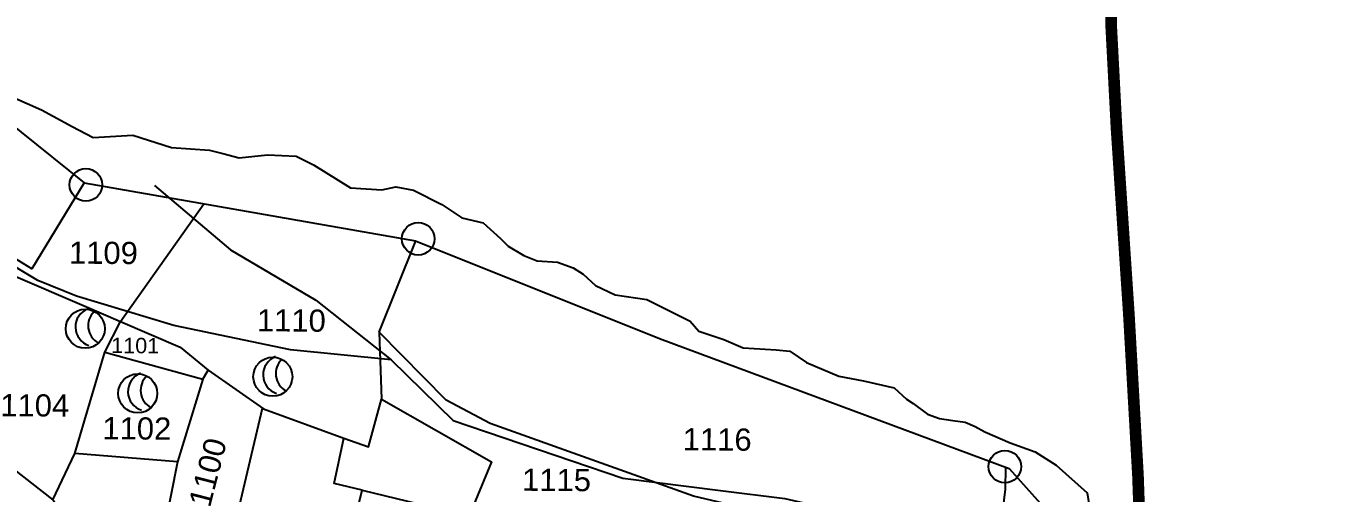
# Model space of a CAD drawing. Header units: inches. Extents: x 215816 to 245985, y 1583903 to 1595496.
# Drawn here: x 227119 to 228231, y 1587689 to 1588091 of the extents above; entities that cross this region are included whole.
import ezdxf

# ---------------------------------------------------------------- set-up
doc = ezdxf.new("R2010")
doc.units = ezdxf.units.IN
doc.header["$MEASUREMENT"] = 0
doc.linetypes.add('ACAD_ISO03W100', pattern=[30, 12, -18])
for name, color, linetype in [('BOUNDRY STONES', 240, 'Continuous'), ('PLOTS', 7, 'Continuous'), ('PLOTS NO', 7, 'Continuous'), ('ROADS', 1, 'Continuous'), ('STREAMS', 4, 'Continuous'), ('VILLAGE BOUNDRY', 5, 'Continuous'), ('wells', 7, 'Continuous')]:
    doc.layers.add(name, color=color, linetype=linetype)
doc.styles.get("Standard").update_dxf_attribs({"font": 'arial.ttf'})

msp = doc.modelspace()

# ---------------------------------------------------------------- linework, layer by layer
at = {"layer": 'BOUNDRY STONES', "color": 0}
for centre in [(227170.07699, 1587953.84676), (227455.62652, 1587907.52185), (227959.74118, 1587711.55568)]:
    msp.add_circle(centre, 13.978, dxfattribs=at)
at = {"layer": 'PLOTS'}
for points in [[(226914.21792, 1587991.33749), (226950.81955, 1587961.77768), (227010.52821, 1587939.23186), (227013.36415, 1587963.17837), (226958.94479, 1588045.00175), (226932.06153, 1588079.57078), (226917.33458, 1588123.88658), (226939.4533, 1588134.38021), (227060.19085, 1588042.64689), (227168.65178, 1587955.56994), (227123.53712, 1587881.7313), (227067.50129, 1587915.96862), (227013.36415, 1587963.17837)], [(227168.65178, 1587955.56994), (227268.46807, 1587938.12159), (227453.44707, 1587905.7864), (227662.87588, 1587821.75812), (227963.58087, 1587710.06199), (228036.35495, 1587628.23467), (228079.91083, 1587583.14887), (228076.56616, 1587568.85406), (227957.14651, 1587644.60827), (227954.45274, 1587644.93644), (227960.2102, 1587692.19638), (227960.45845, 1587711.2218)], [(227107.87118, 1587875.95014), (227168.56724, 1587849.86645), (227199.94251, 1587836.38315), (227271.30704, 1587937.62532)], [(227954.45274, 1587644.93644), (227945.82701, 1587629.67777), (227829.64033, 1587653.84133), (227692.32782, 1587686.21089), (227517.51154, 1587748.54251), (227479.61929, 1587768.66922), (227422.16993, 1587827.15318), (227453.68183, 1587905.69221)], [(226990.48105, 1587647.23274), (227028.24911, 1587622.37823), (227032.53098, 1587606.64485), (227049.50614, 1587606.52337), (227075.48729, 1587734.85912), (227107.51492, 1587709.71668), (227141.68412, 1587682.89305), (227160.59385, 1587722.98731), (227186.31975, 1587810.07506), (227199.94251, 1587836.38315)], [(227199.94251, 1587836.38315), (227251.05864, 1587814.41636), (227275.20889, 1587794.54543), (227322.69658, 1587761.33002), (227391.8809, 1587736.13104), (227412.8751, 1587728.48433), (227424.15223, 1587769.49643)], [(227422.16993, 1587827.15318), (227424.15223, 1587769.49643), (227518.49742, 1587715.77194), (227503.42655, 1587679.00408), (227604.29186, 1587649.58344), (227607.16047, 1587674.72344), (227688.77581, 1587671.45232), (227680.53181, 1587646.59507), (227677.7086, 1587638.08253), (227604.29186, 1587649.58344)], [(227186.31975, 1587810.07506), (227270.43892, 1587786.73359), (227275.20889, 1587794.54543)], [(227270.43892, 1587786.73359), (227248.81645, 1587715.77065), (227160.59385, 1587722.98731)], [(227231.19743, 1587627.4848), (227269.74864, 1587619.79122), (227276.62056, 1587627.28698), (227290.43454, 1587627.98124), (227321.98635, 1587761.82679)], [(227290.43454, 1587627.98124), (227331.22828, 1587624.02279), (227327.608, 1587586.71413), (227381.25209, 1587583.21475), (227407.48935, 1587691.36257), (227383.56778, 1587697.16607), (227391.8809, 1587736.13104)], [(227248.81645, 1587715.77065), (227231.19743, 1587627.4848), (227180.1495, 1587636.09876), (227161.86092, 1587653.36142), (227141.68412, 1587682.89305)], [(227407.48935, 1587691.36257), (227474.80872, 1587675.03052), (227498.60291, 1587669.25792), (227488.44572, 1587642.54162), (227525.46897, 1587628.46586), (227571.1292, 1587618.79413), (227608.60352, 1587610.85633), (227646.91638, 1587607.38546), (227670.58652, 1587602.76451), (227677.7086, 1587638.08253)]]:
    msp.add_lwpolyline(points, dxfattribs=at)
at = {"layer": 'ROADS'}
for points in [[(227229.08755, 1587953.35318), (227294.2419, 1587897.89857), (227367.63472, 1587854.60459), (227432.55146, 1587803.4761), (227346.00271, 1587811.90245), (227245.61914, 1587832.98689), (227162.08429, 1587858.13147), (227128.93544, 1587871.49991), (227100.12198, 1587888.71719), (227005.44714, 1587958.36343), (226945.52502, 1588036.71742), (226920.13699, 1588086.42436)], [(227432.55146, 1587803.4761), (227485.58106, 1587751.25196), (227631.601, 1587701.55855), (227715.42924, 1587691.02303), (227770.73437, 1587684.07229), (227904.08812, 1587653.61189), (228031.73724, 1587658.33702)]]:
    msp.add_lwpolyline(points, dxfattribs=at)
at = {"layer": 'STREAMS'}
msp.add_lwpolyline([(227097.50158, 1588033.44867), (227131.87331, 1588018.4864), (227141.89057, 1588013.03071), (227158.34669, 1588003.93964), (227176.23669, 1587994.47933), (227200.67078, 1587996.09914), (227210.37262, 1587996.74756), (227243.69781, 1587986.1), (227276.36382, 1587983.71263), (227287.83558, 1587980.75908), (227301.81627, 1587977.06969), (227326.25806, 1587979.76624), (227350.6716, 1587978.51474), (227365.70396, 1587971.22849), (227397.52584, 1587951.25941), (227424.45078, 1587949.631), (227436.32025, 1587952.05861), (227451.74509, 1587949.43567), (227476.07909, 1587937.05779), (227493.23542, 1587925.44912), (227511.42726, 1587921.15166), (227526.41595, 1587907.76387), (227532.8341, 1587901.25714), (227546.42479, 1587893.26333), (227557.8838, 1587888.5152), (227575.47378, 1587887.3125), (227588.72841, 1587882.55152), (227597.30914, 1587877.10611), (227608.01385, 1587867.33827), (227624.83677, 1587859.32136), (227652.1029, 1587855.17796), (227689.32209, 1587836.60598), (227696.80226, 1587827.93805), (227718.30165, 1587820.96446), (227734.77053, 1587813.66793), (227763.132, 1587812.02924), (227774.97579, 1587810.86766), (227789.2719, 1587801.07416), (227817.20236, 1587789.38839), (227838.36312, 1587785.28867), (227864.53897, 1587779.35844), (227875.24376, 1587769.59061), (227881.07703, 1587765.88231), (227893.16161, 1587756.80165), (227903.4834, 1587752.90528), (227915.17111, 1587751.24765), (227925.5106, 1587749.82455), (227934.25911, 1587746.16424), (227942.5496, 1587741.38298), (227964.30676, 1587732.00829), (227985.85029, 1587724.20905), (228003.76831, 1587712.83812), (228030.59706, 1587689.03646), (228033.18095, 1587672.82847)], dxfattribs=at)
at = {"layer": 'VILLAGE BOUNDRY', "linetype": 'ACAD_ISO03W100', "const_width": 10}
msp.add_lwpolyline([(228049.89513, 1588143.92484), (228051.19808, 1588088.96423), (228055.74832, 1588001.73422), (228066.36574, 1587841.63722), (228074.13038, 1587704.06579), (228077.15502, 1587616.73066), (228079.91083, 1587583.14887), (228097.63345, 1587567.59396), (228153.02942, 1587532.87504), (228203.20014, 1587504.03614), (228223.07264, 1587488.99419), (228275.47911, 1587462.68595)], dxfattribs=at)
at = {"layer": 'wells', "color": 0}
for centre in [(227169.54659, 1587830.15679), (227330.74465, 1587788.92556), (227214.67049, 1587774.59168)]:
    msp.add_circle(centre, 16.78489, dxfattribs=at)
for centre, start, end in [((227177.89582, 1587831.67931), 110.75475012, 252.17804926), ((227188.77935, 1587832.76236), 133.0359384, 242.39450894), ((227339.09388, 1587790.44808), 110.75475012, 252.17804926), ((227349.97742, 1587791.53113), 133.0359384, 242.39450894), ((227223.01972, 1587776.1142), 110.75475012, 252.17804926), ((227233.90325, 1587777.19725), 133.0359384, 242.39450894)]:
    msp.add_arc(centre, 16.78489, start, end, dxfattribs=at)

# ---------------------------------------------------------------- texts
at = {"layer": 'PLOTS NO'}
for s, height, rotation, p in [('1109', 19.062325, 359.58998577, (227155.48387, 1587886.12434)), ('1110', 19.062325, 359.58998577, (227316.96067, 1587827.96754)), ('1101', 13.271695, 359.58998577, (227191.81513, 1587809.21945)), ('1104', 19.062325, 359.58998577, (227096.44792, 1587754.95313)), ('1102', 19.062325, 359.58998577, (227184.16045, 1587735.12931)), ('1116', 19.062325, 359.58998577, (227682.87887, 1587725.64961)), ('1100', 19.062325, 75.6158852, (227276.66033, 1587675.63629)), ('1115', 19.062325, 359.58998577, (227544.82578, 1587690.82487))]:
    msp.add_text(s, height=height, rotation=rotation, dxfattribs=at).set_placement(p)

doc.saveas('drawing.dxf')
